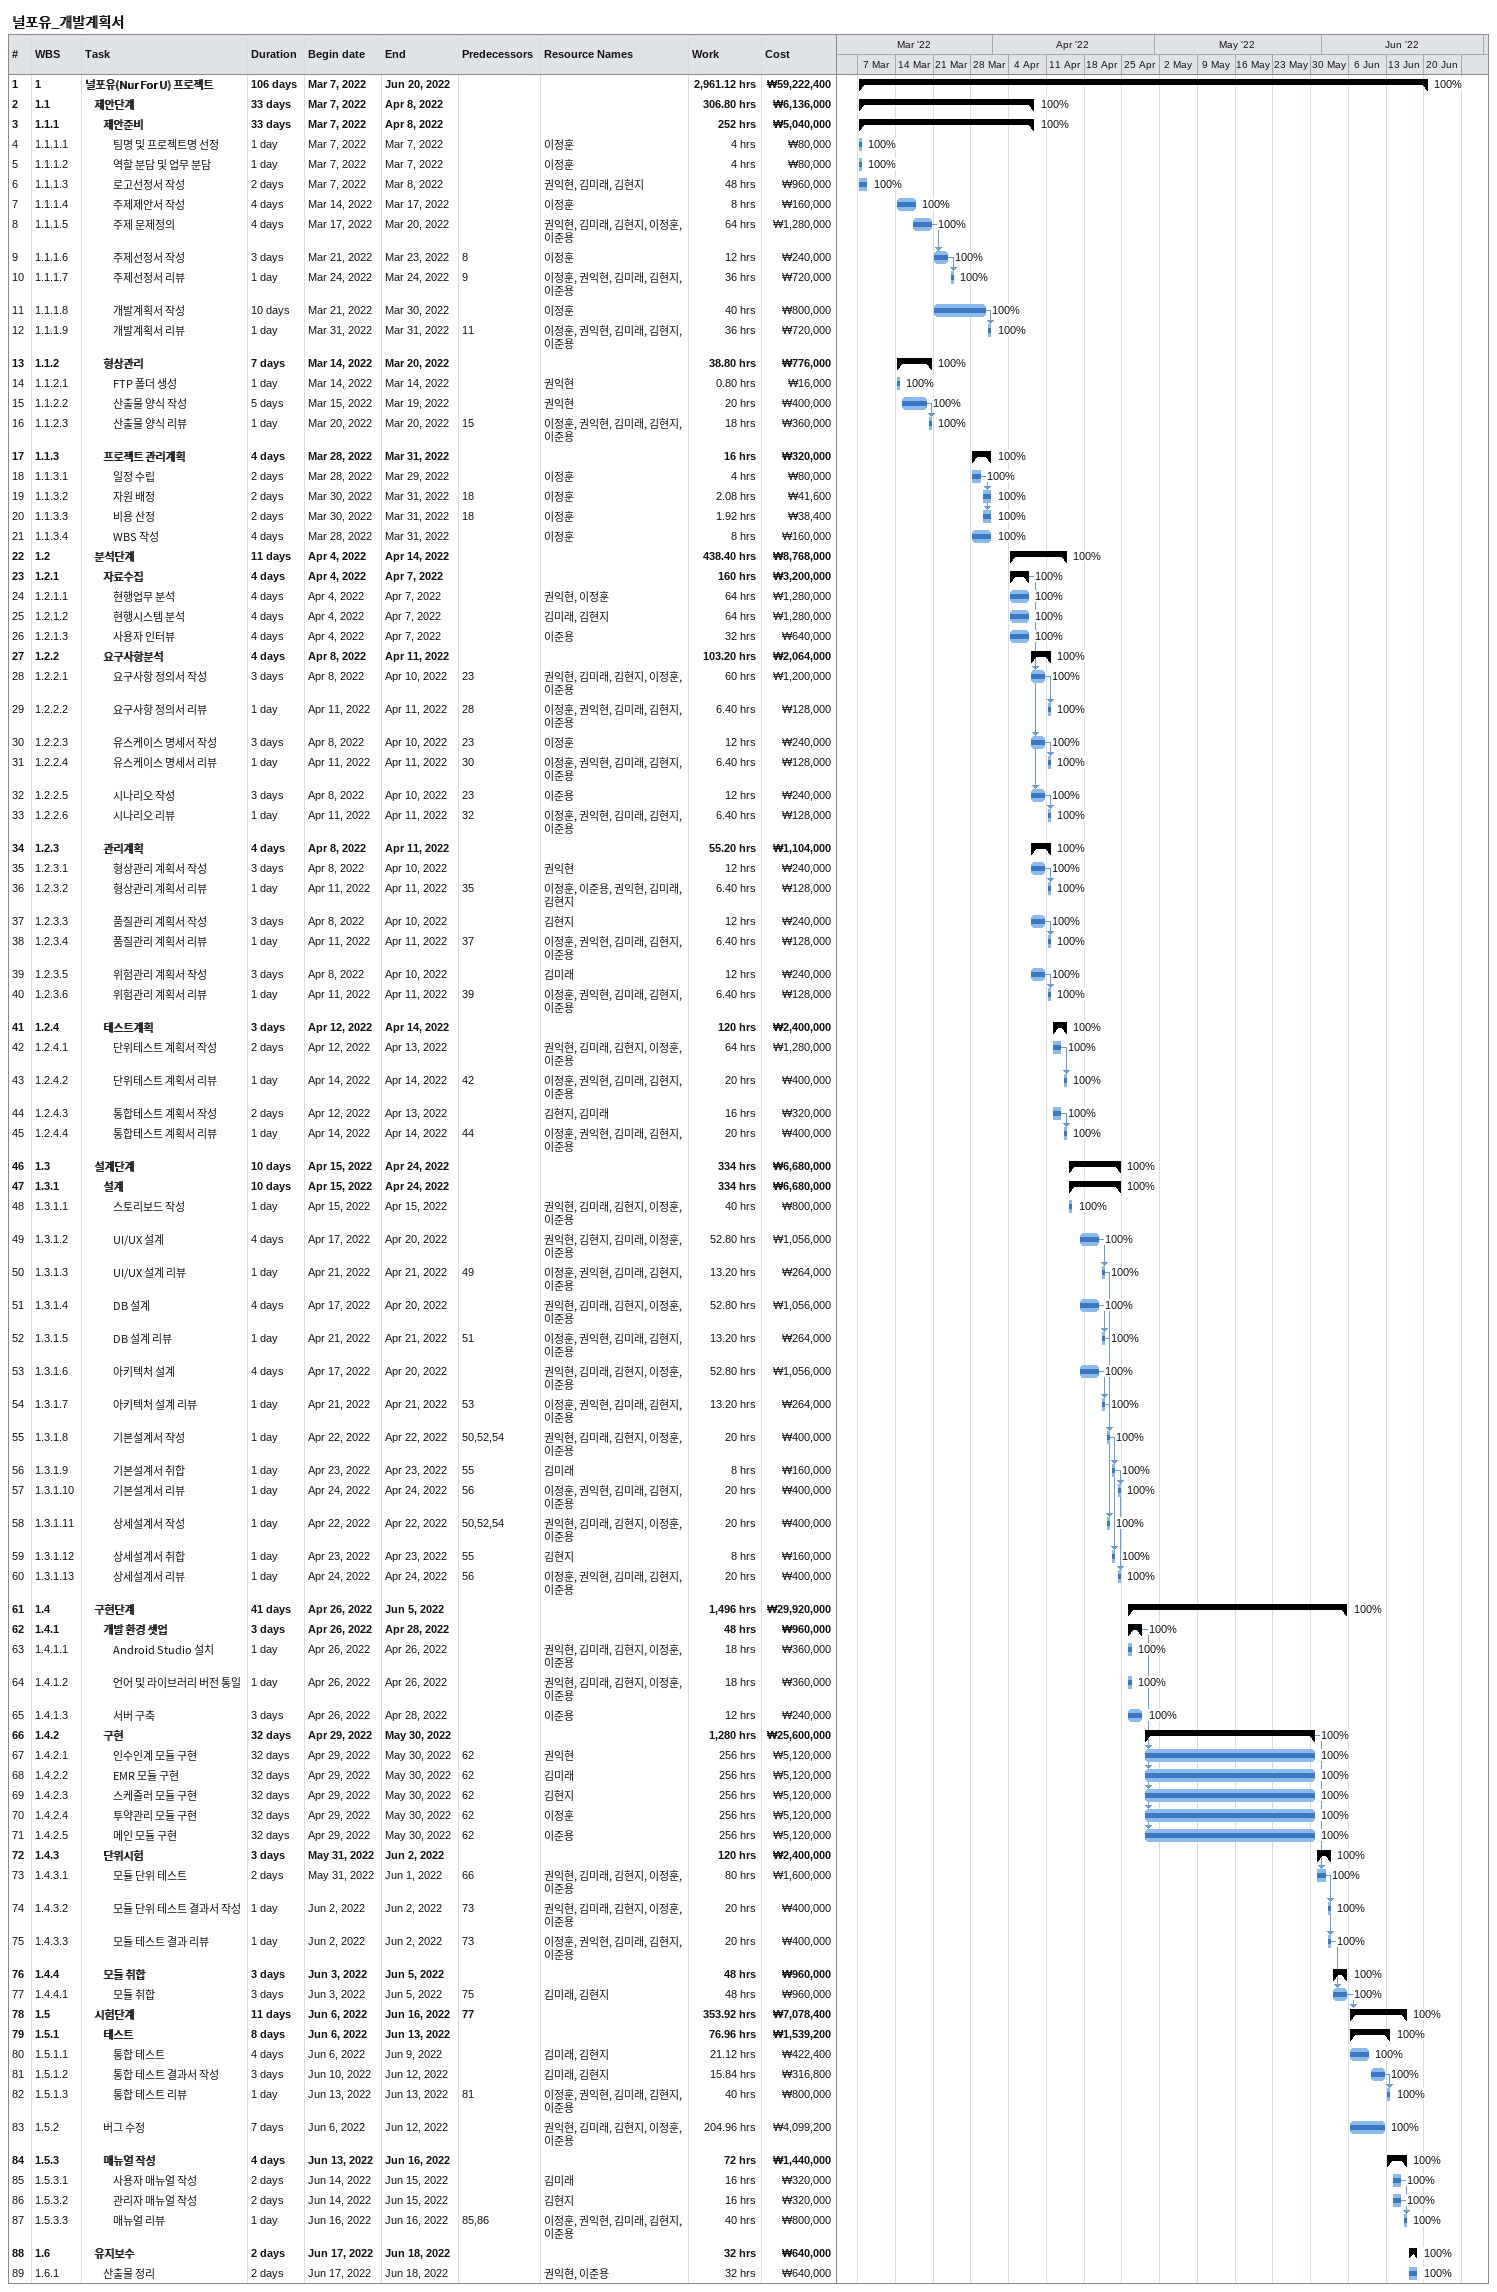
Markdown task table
널포유_개발계획서

| ID | WBS | Task | Duration | Start | Finish | Predecessors | Resources | % complete | Work (h) | Cost (₩) |
|---|---|---|---|---|---|---|---|---|---|---|
| 1 | 1 | **널포유(Nur For U) 프로젝트** | 106d | 2022-03-07 | 2022-06-20 |  |  | 100 | 2961.12 | 59222400 |
| 2 | 1.1 | **제안단계** | 33d | 2022-03-07 | 2022-04-08 |  |  | 100 | 306.80 | 6136000 |
| 3 | 1.1.1 | **제안준비** | 33d | 2022-03-07 | 2022-04-08 |  |  | 100 | 252 | 5040000 |
| 4 | 1.1.1.1 | 팀명 및 프로젝트명 선정 | 1d | 2022-03-07 | 2022-03-07 |  | 이정훈 | 100 | 4 | 80000 |
| 5 | 1.1.1.2 | 역할 분담 및 업무 분담 | 1d | 2022-03-07 | 2022-03-07 |  | 이정훈 | 100 | 4 | 80000 |
| 6 | 1.1.1.3 | 로고선정서 작성 | 2d | 2022-03-07 | 2022-03-08 |  | 권익현, 김미래, 김현지 | 100 | 48 | 960000 |
| 7 | 1.1.1.4 | 주제제안서 작성 | 4d | 2022-03-14 | 2022-03-17 |  | 이정훈 | 100 | 8 | 160000 |
| 8 | 1.1.1.5 | 주제 문제정의 | 4d | 2022-03-17 | 2022-03-20 |  | 권익현, 김미래, 김현지, 이정훈, 이준용 | 100 | 64 | 1280000 |
| 9 | 1.1.1.6 | 주제선정서 작성 | 3d | 2022-03-21 | 2022-03-23 | 8 | 이정훈 | 100 | 12 | 240000 |
| 10 | 1.1.1.7 | 주제선정서 리뷰 | 1d | 2022-03-24 | 2022-03-24 | 9 | 이정훈, 권익현, 김미래, 김현지, 이준용 | 100 | 36 | 720000 |
| 11 | 1.1.1.8 | 개발계획서 작성 | 10d | 2022-03-21 | 2022-03-30 |  | 이정훈 | 100 | 40 | 800000 |
| 12 | 1.1.1.9 | 개발계획서 리뷰 | 1d | 2022-03-31 | 2022-03-31 | 11 | 이정훈, 권익현, 김미래, 김현지, 이준용 | 100 | 36 | 720000 |
| 13 | 1.1.2 | **형상관리** | 7d | 2022-03-14 | 2022-03-20 |  |  | 100 | 38.80 | 776000 |
| 14 | 1.1.2.1 | FTP 폴더 생성 | 1d | 2022-03-14 | 2022-03-14 |  | 권익현 | 100 | 0.80 | 16000 |
| 15 | 1.1.2.2 | 산출물 양식 작성 | 5d | 2022-03-15 | 2022-03-19 |  | 권익현 | 100 | 20 | 400000 |
| 16 | 1.1.2.3 | 산출물 양식 리뷰 | 1d | 2022-03-20 | 2022-03-20 | 15 | 이정훈, 권익현, 김미래, 김현지, 이준용 | 100 | 18 | 360000 |
| 17 | 1.1.3 | **프로젝트 관리계획** | 4d | 2022-03-28 | 2022-03-31 |  |  | 100 | 16 | 320000 |
| 18 | 1.1.3.1 | 일정 수립 | 2d | 2022-03-28 | 2022-03-29 |  | 이정훈 | 100 | 4 | 80000 |
| 19 | 1.1.3.2 | 자원 배정 | 2d | 2022-03-30 | 2022-03-31 | 18 | 이정훈 | 100 | 2.08 | 41600 |
| 20 | 1.1.3.3 | 비용 산정 | 2d | 2022-03-30 | 2022-03-31 | 18 | 이정훈 | 100 | 1.92 | 38400 |
| 21 | 1.1.3.4 | WBS 작성 | 4d | 2022-03-28 | 2022-03-31 |  | 이정훈 | 100 | 8 | 160000 |
| 22 | 1.2 | **분석단계** | 11d | 2022-04-04 | 2022-04-14 |  |  | 100 | 438.40 | 8768000 |
| 23 | 1.2.1 | **자료수집** | 4d | 2022-04-04 | 2022-04-07 |  |  | 100 | 160 | 3200000 |
| 24 | 1.2.1.1 | 현행업무 분석 | 4d | 2022-04-04 | 2022-04-07 |  | 권익현, 이정훈 | 100 | 64 | 1280000 |
| 25 | 1.2.1.2 | 현행시스템 분석 | 4d | 2022-04-04 | 2022-04-07 |  | 김미래, 김현지 | 100 | 64 | 1280000 |
| 26 | 1.2.1.3 | 사용자 인터뷰 | 4d | 2022-04-04 | 2022-04-07 |  | 이준용 | 100 | 32 | 640000 |
| 27 | 1.2.2 | **요구사항분석** | 4d | 2022-04-08 | 2022-04-11 |  |  | 100 | 103.20 | 2064000 |
| 28 | 1.2.2.1 | 요구사항 정의서 작성 | 3d | 2022-04-08 | 2022-04-10 | 23 | 권익현, 김미래, 김현지, 이정훈, 이준용 | 100 | 60 | 1200000 |
| 29 | 1.2.2.2 | 요구사항 정의서 리뷰 | 1d | 2022-04-11 | 2022-04-11 | 28 | 이정훈, 권익현, 김미래, 김현지, 이준용 | 100 | 6.40 | 128000 |
| 30 | 1.2.2.3 | 유스케이스 명세서 작성 | 3d | 2022-04-08 | 2022-04-10 | 23 | 이정훈 | 100 | 12 | 240000 |
| 31 | 1.2.2.4 | 유스케이스 명세서 리뷰 | 1d | 2022-04-11 | 2022-04-11 | 30 | 이정훈, 권익현, 김미래, 김현지, 이준용 | 100 | 6.40 | 128000 |
| 32 | 1.2.2.5 | 시나리오 작성 | 3d | 2022-04-08 | 2022-04-10 | 23 | 이준용 | 100 | 12 | 240000 |
| 33 | 1.2.2.6 | 시나리오 리뷰 | 1d | 2022-04-11 | 2022-04-11 | 32 | 이정훈, 권익현, 김미래, 김현지, 이준용 | 100 | 6.40 | 128000 |
| 34 | 1.2.3 | **관리계획** | 4d | 2022-04-08 | 2022-04-11 |  |  | 100 | 55.20 | 1104000 |
| 35 | 1.2.3.1 | 형상관리 계획서 작성 | 3d | 2022-04-08 | 2022-04-10 |  | 권익현 | 100 | 12 | 240000 |
| 36 | 1.2.3.2 | 형상관리 계획서 리뷰 | 1d | 2022-04-11 | 2022-04-11 | 35 | 이정훈, 이준용, 권익현, 김미래, 김현지 | 100 | 6.40 | 128000 |
| 37 | 1.2.3.3 | 품질관리 계획서 작성 | 3d | 2022-04-08 | 2022-04-10 |  | 김현지 | 100 | 12 | 240000 |
| 38 | 1.2.3.4 | 품질관리 계획서 리뷰 | 1d | 2022-04-11 | 2022-04-11 | 37 | 이정훈, 권익현, 김미래, 김현지, 이준용 | 100 | 6.40 | 128000 |
| 39 | 1.2.3.5 | 위험관리 계획서 작성 | 3d | 2022-04-08 | 2022-04-10 |  | 김미래 | 100 | 12 | 240000 |
| 40 | 1.2.3.6 | 위험관리 계획서 리뷰 | 1d | 2022-04-11 | 2022-04-11 | 39 | 이정훈, 권익현, 김미래, 김현지, 이준용 | 100 | 6.40 | 128000 |
| 41 | 1.2.4 | **테스트계획** | 3d | 2022-04-12 | 2022-04-14 |  |  | 100 | 120 | 2400000 |
| 42 | 1.2.4.1 | 단위테스트 계획서 작성 | 2d | 2022-04-12 | 2022-04-13 |  | 권익현, 김미래, 김현지, 이정훈, 이준용 | 100 | 64 | 1280000 |
| 43 | 1.2.4.2 | 단위테스트 계획서 리뷰 | 1d | 2022-04-14 | 2022-04-14 | 42 | 이정훈, 권익현, 김미래, 김현지, 이준용 | 100 | 20 | 400000 |
| 44 | 1.2.4.3 | 통합테스트 계획서 작성 | 2d | 2022-04-12 | 2022-04-13 |  | 김현지, 김미래 | 100 | 16 | 320000 |
| 45 | 1.2.4.4 | 통합테스트 계획서 리뷰 | 1d | 2022-04-14 | 2022-04-14 | 44 | 이정훈, 권익현, 김미래, 김현지, 이준용 | 100 | 20 | 400000 |
| 46 | 1.3 | **설계단계** | 10d | 2022-04-15 | 2022-04-24 |  |  | 100 | 334 | 6680000 |
| 47 | 1.3.1 | **설계** | 10d | 2022-04-15 | 2022-04-24 |  |  | 100 | 334 | 6680000 |
| 48 | 1.3.1.1 | 스토리보드 작성 | 1d | 2022-04-15 | 2022-04-15 |  | 권익현, 김미래, 김현지, 이정훈, 이준용 | 100 | 40 | 800000 |
| 49 | 1.3.1.2 | UI/UX 설계 | 4d | 2022-04-17 | 2022-04-20 |  | 권익현, 김현지, 김미래, 이정훈, 이준용 | 100 | 52.80 | 1056000 |
| 50 | 1.3.1.3 | UI/UX 설계 리뷰 | 1d | 2022-04-21 | 2022-04-21 | 49 | 이정훈, 권익현, 김미래, 김현지, 이준용 | 100 | 13.20 | 264000 |
| 51 | 1.3.1.4 | DB 설계 | 4d | 2022-04-17 | 2022-04-20 |  | 권익현, 김미래, 김현지, 이정훈, 이준용 | 100 | 52.80 | 1056000 |
| 52 | 1.3.1.5 | DB 설계 리뷰 | 1d | 2022-04-21 | 2022-04-21 | 51 | 이정훈, 권익현, 김미래, 김현지, 이준용 | 100 | 13.20 | 264000 |
| 53 | 1.3.1.6 | 아키텍처 설계 | 4d | 2022-04-17 | 2022-04-20 |  | 권익현, 김미래, 김현지, 이정훈, 이준용 | 100 | 52.80 | 1056000 |
| 54 | 1.3.1.7 | 아키텍처 설계 리뷰 | 1d | 2022-04-21 | 2022-04-21 | 53 | 이정훈, 권익현, 김미래, 김현지, 이준용 | 100 | 13.20 | 264000 |
| 55 | 1.3.1.8 | 기본설계서 작성 | 1d | 2022-04-22 | 2022-04-22 | 50, 52, 54 | 권익현, 김미래, 김현지, 이정훈, 이준용 | 100 | 20 | 400000 |
| 56 | 1.3.1.9 | 기본설계서 취합 | 1d | 2022-04-23 | 2022-04-23 | 55 | 김미래 | 100 | 8 | 160000 |
| 57 | 1.3.1.10 | 기본설계서 리뷰 | 1d | 2022-04-24 | 2022-04-24 | 56 | 이정훈, 권익현, 김미래, 김현지, 이준용 | 100 | 20 | 400000 |
| 58 | 1.3.1.11 | 상세설계서 작성 | 1d | 2022-04-22 | 2022-04-22 | 50, 52, 54 | 권익현, 김미래, 김현지, 이정훈, 이준용 | 100 | 20 | 400000 |
| 59 | 1.3.1.12 | 상세설계서 취합 | 1d | 2022-04-23 | 2022-04-23 | 55 | 김현지 | 100 | 8 | 160000 |
| 60 | 1.3.1.13 | 상세설계서 리뷰 | 1d | 2022-04-24 | 2022-04-24 | 56 | 이정훈, 권익현, 김미래, 김현지, 이준용 | 100 | 20 | 400000 |
| 61 | 1.4 | **구현단계** | 41d | 2022-04-26 | 2022-06-05 |  |  | 100 | 1496 | 29920000 |
| 62 | 1.4.1 | **개발 환경 셋업** | 3d | 2022-04-26 | 2022-04-28 |  |  | 100 | 48 | 960000 |
| 63 | 1.4.1.1 | Android Studio 설치 | 1d | 2022-04-26 | 2022-04-26 |  | 권익현, 김미래, 김현지, 이정훈, 이준용 | 100 | 18 | 360000 |
| 64 | 1.4.1.2 | 언어 및 라이브러리 버전 통일 | 1d | 2022-04-26 | 2022-04-26 |  | 권익현, 김미래, 김현지, 이정훈, 이준용 | 100 | 18 | 360000 |
| 65 | 1.4.1.3 | 서버 구축 | 3d | 2022-04-26 | 2022-04-28 |  | 이준용 | 100 | 12 | 240000 |
| 66 | 1.4.2 | **구현** | 32d | 2022-04-29 | 2022-05-30 |  |  | 100 | 1280 | 25600000 |
| 67 | 1.4.2.1 | 인수인계 모듈 구현 | 32d | 2022-04-29 | 2022-05-30 | 62 | 권익현 | 100 | 256 | 5120000 |
| 68 | 1.4.2.2 | EMR 모듈 구현 | 32d | 2022-04-29 | 2022-05-30 | 62 | 김미래 | 100 | 256 | 5120000 |
| 69 | 1.4.2.3 | 스케줄러 모듈 구현 | 32d | 2022-04-29 | 2022-05-30 | 62 | 김현지 | 100 | 256 | 5120000 |
| 70 | 1.4.2.4 | 투약관리 모듈 구현 | 32d | 2022-04-29 | 2022-05-30 | 62 | 이정훈 | 100 | 256 | 5120000 |
| 71 | 1.4.2.5 | 메인 모듈 구현 | 32d | 2022-04-29 | 2022-05-30 | 62 | 이준용 | 100 | 256 | 5120000 |
| 72 | 1.4.3 | **단위시험** | 3d | 2022-05-31 | 2022-06-02 |  |  | 100 | 120 | 2400000 |
| 73 | 1.4.3.1 | 모듈 단위 테스트 | 2d | 2022-05-31 | 2022-06-01 | 66 | 권익현, 김미래, 김현지, 이정훈, 이준용 | 100 | 80 | 1600000 |
| 74 | 1.4.3.2 | 모듈 단위 테스트 결과서 작성 | 1d | 2022-06-02 | 2022-06-02 | 73 | 권익현, 김미래, 김현지, 이정훈, 이준용 | 100 | 20 | 400000 |
| 75 | 1.4.3.3 | 모듈 테스트 결과 리뷰 | 1d | 2022-06-02 | 2022-06-02 | 73 | 이정훈, 권익현, 김미래, 김현지, 이준용 | 100 | 20 | 400000 |
| 76 | 1.4.4 | **모듈 취합** | 3d | 2022-06-03 | 2022-06-05 |  |  | 100 | 48 | 960000 |
| 77 | 1.4.4.1 | 모듈 취합 | 3d | 2022-06-03 | 2022-06-05 | 75 | 김미래, 김현지 | 100 | 48 | 960000 |
| 78 | 1.5 | **시험단계** | 11d | 2022-06-06 | 2022-06-16 | 77 |  | 100 | 353.92 | 7078400 |
| 79 | 1.5.1 | **테스트** | 8d | 2022-06-06 | 2022-06-13 |  |  | 100 | 76.96 | 1539200 |
| 80 | 1.5.1.1 | 통합 테스트 | 4d | 2022-06-06 | 2022-06-09 |  | 김미래, 김현지 | 100 | 21.12 | 422400 |
| 81 | 1.5.1.2 | 통합 테스트 결과서 작성 | 3d | 2022-06-10 | 2022-06-12 |  | 김미래, 김현지 | 100 | 15.84 | 316800 |
| 82 | 1.5.1.3 | 통합 테스트 리뷰 | 1d | 2022-06-13 | 2022-06-13 | 81 | 이정훈, 권익현, 김미래, 김현지, 이준용 | 100 | 40 | 800000 |
| 83 | 1.5.2 | 버그 수정 | 7d | 2022-06-06 | 2022-06-12 |  | 권익현, 김미래, 김현지, 이정훈, 이준용 | 100 | 204.96 | 4099200 |
| 84 | 1.5.3 | **매뉴얼 작성** | 4d | 2022-06-13 | 2022-06-16 |  |  | 100 | 72 | 1440000 |
| 85 | 1.5.3.1 | 사용자 매뉴얼 작성 | 2d | 2022-06-14 | 2022-06-15 |  | 김미래 | 100 | 16 | 320000 |
| 86 | 1.5.3.2 | 관리자 매뉴얼 작성 | 2d | 2022-06-14 | 2022-06-15 |  | 김현지 | 100 | 16 | 320000 |
| 87 | 1.5.3.3 | 매뉴얼 리뷰 | 1d | 2022-06-16 | 2022-06-16 | 85, 86 | 이정훈, 권익현, 김미래, 김현지, 이준용 | 100 | 40 | 800000 |
| 88 | 1.6 | **유지보수** | 2d | 2022-06-17 | 2022-06-18 |  |  | 100 | 32 | 640000 |
| 89 | 1.6.1 | 산출물 정리 | 2d | 2022-06-17 | 2022-06-18 |  | 권익현, 이준용 | 100 | 32 | 640000 |
